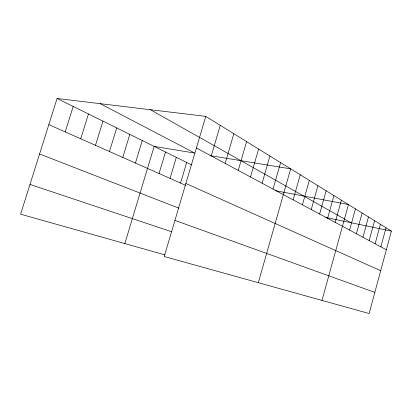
<?xml version="1.0" encoding="UTF-8"?>
<svg xmlns="http://www.w3.org/2000/svg" width="412" height="412" viewBox="0 0 412 412"><rect width="100%" height="100%" fill="white"/><g stroke="black" fill="none" stroke-linecap="round" stroke-linejoin="round"><path stroke-width="0.62" d="M380.853 246.85L386.023 227.779M205.768 116.38L391.4 231.101L369.121 313.522L164.218 256.522L205.768 116.38L57.062 98.478L20.6 214.189L164.98 254.899M369.157 240.582L374.58 220.703M375.131 243.786L380.42 224.319M356.411 233.753L362.107 212.999M362.926 237.245L368.477 216.933M321.978 300.41L348.459 204.563L275.201 190.627M349.597 230.102L355.438 208.879M335.203 222.387L341.363 200.175M319.619 214.034L326.124 190.761M327.602 218.314L333.926 195.582M302.429 204.821L309.319 180.374M311.24 209.543L317.93 185.699M293.148 199.851L300.245 174.77M258.309 282.699L290.681 168.858L210.172 155.618M273.027 189.067L280.587 162.616M250.517 177L258.597 149.031M262.094 183.206L269.906 156.019M238.229 170.413L246.597 141.615M225.163 163.415L233.841 133.735M211.248 155.957L220.26 125.341M180.569 183.077L186.693 162.467M170.043 178.406L176.326 157.353M124.836 243.58L154.15 146.404L194.696 153.073L100.209 103.67M159.032 173.524L165.49 152.002M135.435 163.054L142.264 140.538M122.766 157.441L129.801 134.384M109.463 151.539L116.709 127.921M95.476 145.333L102.949 121.128M80.747 138.798L88.462 113.975M65.214 131.912L73.187 106.435M325.779 217.479L391.4 231.101M29.978 184.427L171.825 231.807M174.93 220.399L374.838 292.386M39.573 153.98L178.839 208.148M48.822 124.64L185.606 185.312M185.869 183.5L380.693 270.72M57.062 98.478L191.652 164.918M196.395 147.996L386.348 249.796M150.38 109.71L351.112 222.738"/></g></svg>
